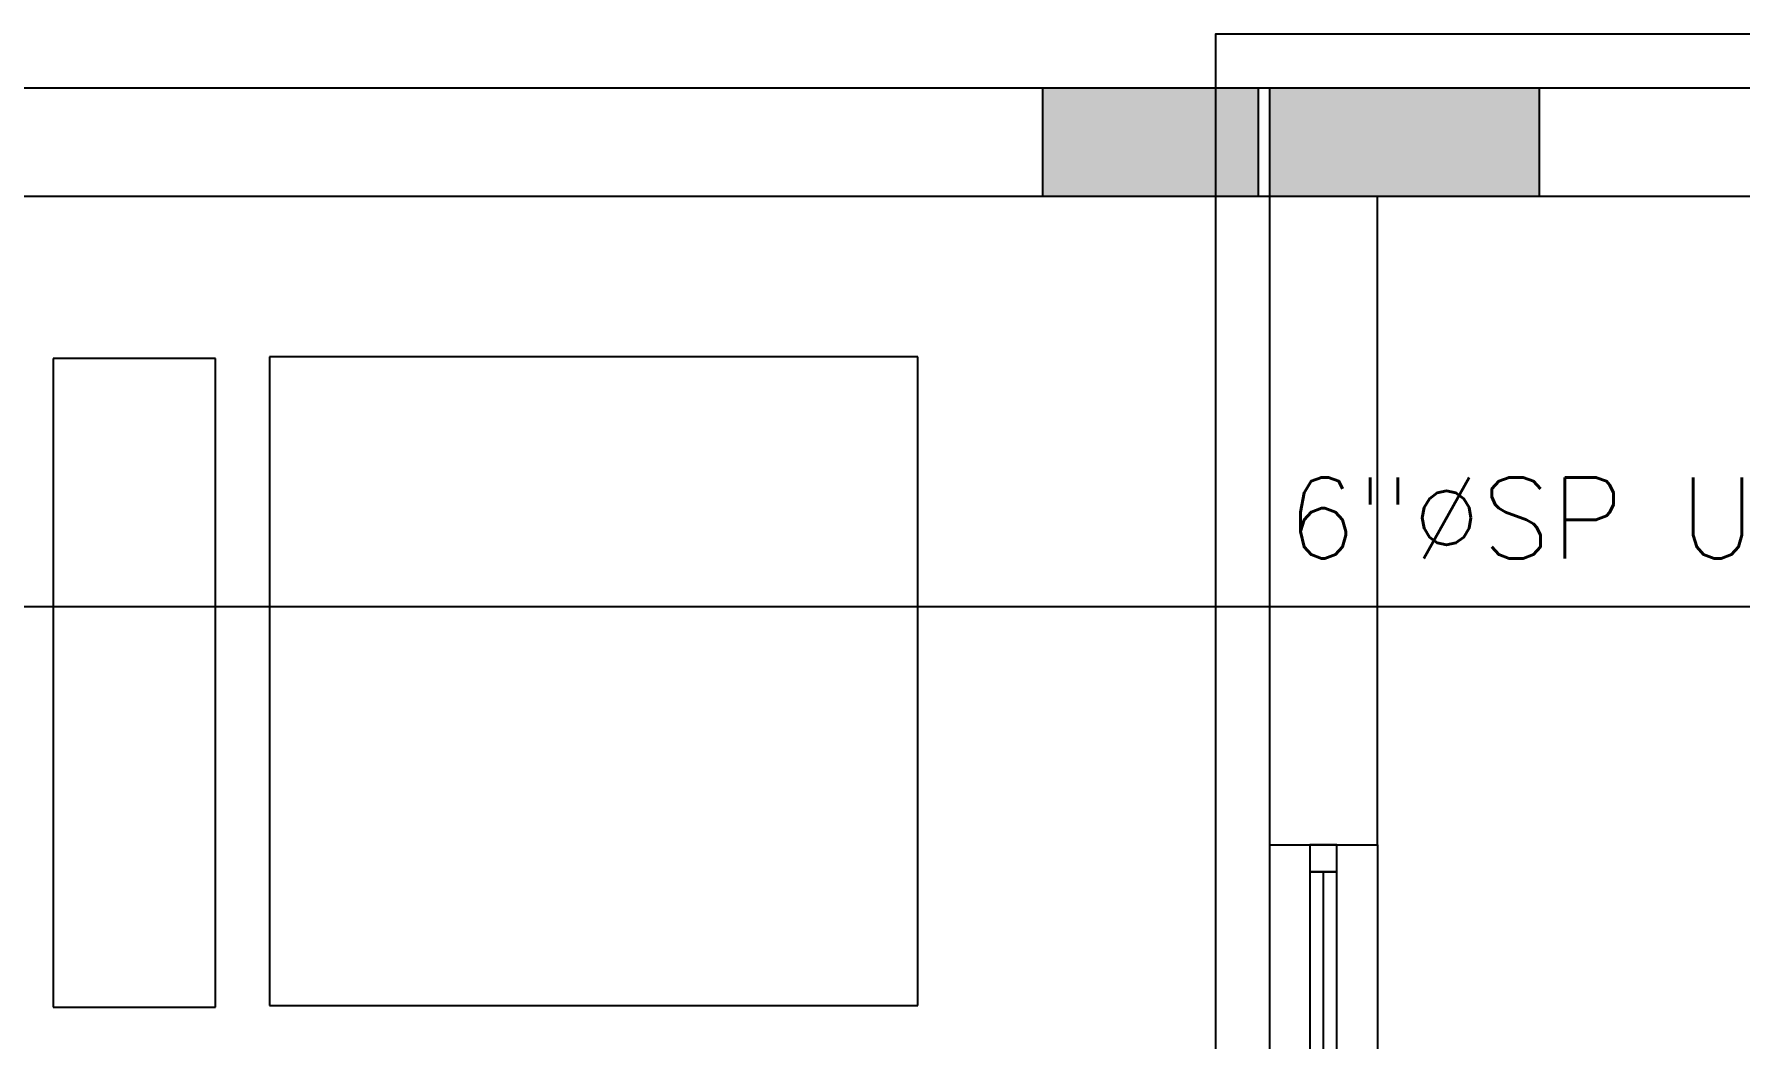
# Model space of a CAD drawing. Header units: metres. Extents: x -658 to -58, y -713 to -118.
# Drawn here: x -310.534 to -307.378, y -128.91 to -127.051 of the extents above; entities that cross this region are included whole.
import ezdxf
from ezdxf.enums import TextEntityAlignment as Align

# ---------------------------------------------------------------- set-up
doc = ezdxf.new("R2010")
doc.units = ezdxf.units.M
doc.header["$LTSCALE"] = 100
doc.layers.add('drainage', color=6, linetype='Continuous')
doc.layers.add('plan', color=8, linetype='Continuous')
doc.layers.add('TEXT', color=7, linetype='Continuous', lineweight=25)
doc.styles.add('mech', font='romans.shx')

# ---------------------------------------------------------------- blocks, each defined once
blk = doc.blocks.new('*U101')
blk.add_line((2.95, 0), (0.05, 0))
for points in [[(0.05, 0.025), (0, 0.025), (0, -0.025), (0.05, -0.025)], [(2.95, -0.025), (2.95, 0.025), (0.05, 0.025), (0.05, -0.025)], [(2.95, 0.025), (3, 0.025), (3, -0.025), (2.95, -0.025)]]:
    blk.add_lwpolyline(points, close=True)
blk = doc.blocks.new('GREGRERGREGRE')
h = blk.add_hatch(color=256)
h.dxf.hatch_style = 1
h.paths.add_polyline_path([(-198.7048, -127.3512), (-198.7048, -127.1512), (-199.2048, -127.1512), (-199.2048, -127.3512)])
blk.add_lwpolyline([(-198.7048, -127.3512), (-198.7048, -127.1512), (-199.2048, -127.1512), (-199.2048, -127.3512)], close=True)
blk = doc.blocks.new('GREGEF')
h = blk.add_hatch(color=256)
h.dxf.hatch_style = 1
h.paths.add_polyline_path([(-199.6248, -127.3512), (-199.2248, -127.3512), (-199.2248, -127.1512), (-199.6248, -127.1512)])
blk.add_lwpolyline([(-199.6248, -127.3512), (-199.2248, -127.3512), (-199.2248, -127.1512), (-199.6248, -127.1512)], close=True)
blk = doc.blocks.new('A$Cc2be8e3e')
at = {"layer": 'plan'}
for p, q in [((-1.8028, 21.3095), (-41.8028, 21.3095)), ((-28.7035, 21.1095), (-11.0028, 21.1095)), ((-11.0028, 21.1095), (-11.0028, 19.9095)), ((-10.8028, 21.1095), (-3.8028, 21.1095)), ((-10.8028, 19.9095), (-10.8028, 21.1095)), ((-12.9532, 20.8095), (-13.2532, 20.8095)), ((-13.2532, 20.8095), (-13.2532, 19.6095)), ((-12.9532, 19.6095), (-12.9532, 20.8095)), ((-11.6532, 20.8123), (-12.8532, 20.8123)), ((-12.8532, 20.8123), (-12.8532, 19.6123)), ((-11.6532, 19.6123), (-11.6532, 20.8123)), ((-11.0028, 19.9095), (-10.8028, 19.9095)), ((-11.0028, 19.9095), (-11.0028, 16.9095)), ((-10.8028, 19.9095), (-10.8028, 16.9095)), ((-13.2532, 19.6095), (-12.9532, 19.6095)), ((-12.8532, 19.6123), (-11.6532, 19.6123))]:
    blk.add_line(p, q, dxfattribs=at)
blk.add_lwpolyline([(-1.8028, 1.2095), (-1.4028, 1.2095), (-1.4028, 4.2095), (-1.7028, 4.2095), (-1.7028, 12.5595), (-1.4028, 12.5595), (-1.4028, 16.4595), (-1.7028, 16.4595), (-1.7028, 21.4095), (-11.1028, 21.4095), (-11.1028, 15.4095), (-2.1028, 15.4095), (-2.1028, 12.5595), (-2.0028, 12.5595)], dxfattribs=at)
for name in ['GREGRERGREGRE', 'GREGEF']:
    blk.add_blockref(name, (188.202, 148.4607), dxfattribs=at)
at = {"layer": 'plan', "rotation": 269.9999999999999}
blk.add_blockref('*U101', (-10.9028, 19.9095), dxfattribs=at)

msp = doc.modelspace()

# ---------------------------------------------------------------- linework, layer by layer
at = {"layer": 'drainage'}
msp.add_lwpolyline([(-324.9791, -128.1098), (-301.3153, -128.1098)], dxfattribs=at)

# ---------------------------------------------------------------- block references
at = {"layer": 'plan'}
msp.add_blockref('A$Cc2be8e3e', (-297.2456, -148.4607), dxfattribs=at)

# ---------------------------------------------------------------- texts
at = {"layer": 'TEXT', "linetype": 'Continuous', "style": 'mech'}
msp.add_text('6"%%CSP U/G', height=0.15, dxfattribs=at).set_placement((-307.6442, -127.9462), align=Align.MIDDLE_CENTER)

doc.saveas('drawing.dxf')
